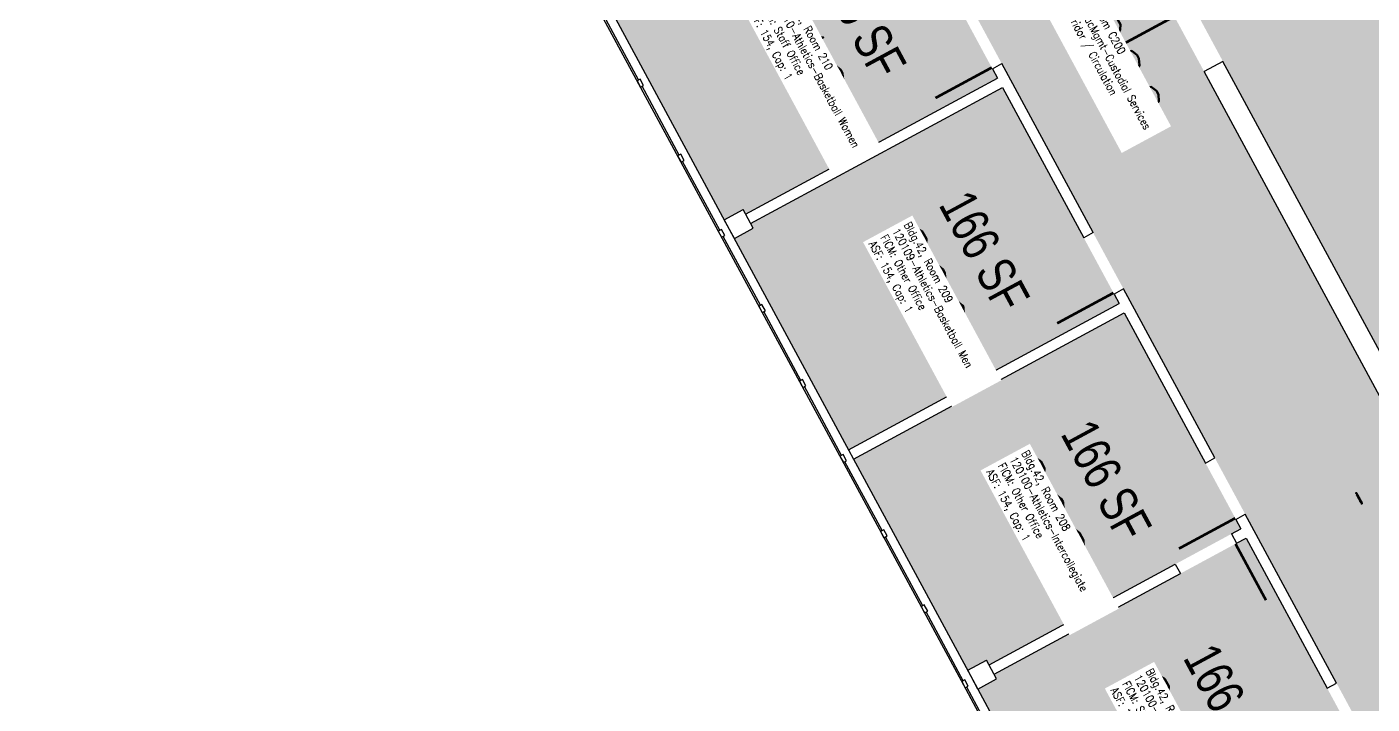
# Model space of a CAD drawing. Header units: inches. Extents: x 69219380 to 69221128, y 27664709 to 27667706.
# Drawn here: x 69219689 to 69220446, y 27665774 to 27666155 of the extents above; entities that cross this region are included whole.
import ezdxf
from ezdxf.enums import TextEntityAlignment as Align

# ---------------------------------------------------------------- set-up
doc = ezdxf.new("R2010")
doc.units = ezdxf.units.IN
doc.header["$LTSCALE"] = 240
doc.header["$MEASUREMENT"] = 0
for name, color, linetype in [('A-DOOR', 2, 'CONTINUOUS'), ('A-GLAZ', 1, 'CONTINUOUS'), ('A-GLAZ-SILL', 2, 'CONTINUOUS'), ('A-IDEN-RNUM', 7, 'CONTINUOUS'), ('A-IDEN-SNUM', 4, 'CONTINUOUS'), ('A-IDEN-VNUM', 4, 'CONTINUOUS'), ('A-WALL', 5, 'CONTINUOUS'), ('AREA-TEXT', 3, 'CONTINUOUS'), ('Rooms-Category-Color', 7, 'CONTINUOUS'), ('Rooms-College-Color', 7, 'CONTINUOUS'), ('Rooms-Department-Color', 7, 'CONTINUOUS'), ('Rooms-Division-Color', 7, 'CONTINUOUS'), ('Rooms-Information', 7, 'CONTINUOUS')]:
    doc.layers.add(name, color=color, linetype=linetype)
doc.styles.add('AREA', font='arial.ttf', dxfattribs={"width": 0.75, "height": 21})
doc.styles.add('ROOMSNUMBER', font='txt.shx', dxfattribs={"height": 0.03})
doc.styles.add('ROOMVNUMBER', font='simplex.shx', dxfattribs={"width": 0.85})

msp = doc.modelspace()

# ---------------------------------------------------------------- hatches: boundary and pattern name
at = {"layer": 'Rooms-Category-Color', "true_color": 0xadadad}
msp.add_hatch(color=253, dxfattribs=at).paths.add_polyline_path([(69219829.78, 27667094.92), (69219821.22, 27667110.75), (69219831.78, 27667116.46), (69219832.73, 27667114.7), (69220114.26, 27667266.83), (69220186.4, 27667305.81), (69220177.37, 27667322.53), (69220139.81, 27667392.03), (69220041.21, 27667338.75), (69219689.37, 27667148.62), (69220533.68, 27665586.15), (69220535.44, 27665587.11), (69220549.71, 27665560.71), (69220634.16, 27665606.35), (69220302.33, 27666220.43), (69220239.58, 27666336.56), (69220216.76, 27666378.79), (69220199.65, 27666410.46), (69220163.51, 27666477.32)])
at = {"layer": 'Rooms-Category-Color', "true_color": 0xffe090}
msp.add_hatch(color=41, dxfattribs=at).paths.add_polyline_path([(69220540.58, 27665804.7), (69220793.78, 27665941.52), (69220827.29, 27665959.62), (69220728.49, 27666142.68), (69220673.35, 27666244.73), (69220673.38, 27666244.75), (69220628.69, 27666327.45), (69220587.34, 27666305.11), (69220341.89, 27666172.47)])
at = {"layer": 'Rooms-Category-Color', "true_color": 0xfa9ba3}
for points in [[(69220169.48, 27666247.53), (69220017.28, 27666165.28), (69220081.46, 27666046.51), (69220092.01, 27666052.22), (69220093.44, 27666049.58), (69220235.08, 27666126.12)], [(69220237.93, 27666120.84), (69220096.29, 27666044.3), (69220097.72, 27666041.66), (69220087.16, 27666035.96), (69220151.34, 27665917.19), (69220303.54, 27665999.43)], [(69220154.19, 27665911.91), (69220218.37, 27665793.14), (69220228.93, 27665798.85), (69220230.36, 27665796.21), (69220372, 27665872.75), (69220306.39, 27665994.15)], [(69220233.21, 27665790.93), (69220234.63, 27665788.29), (69220224.08, 27665782.58), (69220288.26, 27665663.81), (69220440.46, 27665746.06), (69220374.85, 27665867.47)]]:
    msp.add_hatch(color=241, dxfattribs=at).paths.add_polyline_path(points)
at = {"layer": 'Rooms-College-Color', "true_color": 0xadadad}
msp.add_hatch(color=253, dxfattribs=at).paths.add_polyline_path([(69219829.78, 27667094.92), (69219821.22, 27667110.75), (69219831.78, 27667116.46), (69219832.73, 27667114.7), (69220114.26, 27667266.83), (69220186.4, 27667305.81), (69220177.37, 27667322.53), (69220139.81, 27667392.03), (69220041.21, 27667338.75), (69219689.37, 27667148.62), (69220533.68, 27665586.15), (69220535.44, 27665587.11), (69220549.71, 27665560.71), (69220634.16, 27665606.35), (69220302.33, 27666220.43), (69220239.58, 27666336.56), (69220216.76, 27666378.79), (69220199.65, 27666410.46), (69220163.51, 27666477.32)])
at = {"layer": 'Rooms-College-Color', "true_color": 0xffff64}
for points in [[(69220540.58, 27665804.7), (69220793.78, 27665941.52), (69220827.29, 27665959.62), (69220728.49, 27666142.68), (69220673.35, 27666244.73), (69220673.38, 27666244.75), (69220628.69, 27666327.45), (69220587.34, 27666305.11), (69220341.89, 27666172.47)], [(69220169.48, 27666247.53), (69220017.28, 27666165.28), (69220081.46, 27666046.51), (69220092.01, 27666052.22), (69220093.44, 27666049.58), (69220235.08, 27666126.12)], [(69220237.93, 27666120.84), (69220096.29, 27666044.3), (69220097.72, 27666041.66), (69220087.16, 27666035.96), (69220151.34, 27665917.19), (69220303.54, 27665999.43)], [(69220154.19, 27665911.91), (69220218.37, 27665793.14), (69220228.93, 27665798.85), (69220230.36, 27665796.21), (69220372, 27665872.75), (69220306.39, 27665994.15)], [(69220233.21, 27665790.93), (69220234.63, 27665788.29), (69220224.08, 27665782.58), (69220288.26, 27665663.81), (69220440.46, 27665746.06), (69220374.85, 27665867.47)]]:
    msp.add_hatch(color=51, dxfattribs=at).paths.add_polyline_path(points)
at = {"layer": 'Rooms-Department-Color', "true_color": 0xacacac}
msp.add_hatch(color=253, dxfattribs=at).paths.add_polyline_path([(69219829.78, 27667094.92), (69219821.22, 27667110.75), (69219831.78, 27667116.46), (69219832.73, 27667114.7), (69220114.26, 27667266.83), (69220186.4, 27667305.81), (69220177.37, 27667322.53), (69220139.81, 27667392.03), (69220041.21, 27667338.75), (69219689.37, 27667148.62), (69220533.68, 27665586.15), (69220535.44, 27665587.11), (69220549.71, 27665560.71), (69220634.16, 27665606.35), (69220302.33, 27666220.43), (69220239.58, 27666336.56), (69220216.76, 27666378.79), (69220199.65, 27666410.46), (69220163.51, 27666477.32)])
at = {"layer": 'Rooms-Department-Color', "true_color": 0x604aed}
for points in [[(69220540.58, 27665804.7), (69220793.78, 27665941.52), (69220827.29, 27665959.62), (69220728.49, 27666142.68), (69220673.35, 27666244.73), (69220673.38, 27666244.75), (69220628.69, 27666327.45), (69220587.34, 27666305.11), (69220341.89, 27666172.47)], [(69220169.48, 27666247.53), (69220017.28, 27666165.28), (69220081.46, 27666046.51), (69220092.01, 27666052.22), (69220093.44, 27666049.58), (69220235.08, 27666126.12)], [(69220237.93, 27666120.84), (69220096.29, 27666044.3), (69220097.72, 27666041.66), (69220087.16, 27666035.96), (69220151.34, 27665917.19), (69220303.54, 27665999.43)], [(69220154.19, 27665911.91), (69220218.37, 27665793.14), (69220228.93, 27665798.85), (69220230.36, 27665796.21), (69220372, 27665872.75), (69220306.39, 27665994.15)], [(69220233.21, 27665790.93), (69220234.63, 27665788.29), (69220224.08, 27665782.58), (69220288.26, 27665663.81), (69220440.46, 27665746.06), (69220374.85, 27665867.47)]]:
    msp.add_hatch(color=173, dxfattribs=at).paths.add_polyline_path(points)
at = {"layer": 'Rooms-Division-Color', "true_color": 0xadadad}
msp.add_hatch(color=253, dxfattribs=at).paths.add_polyline_path([(69219829.78, 27667094.92), (69219821.22, 27667110.75), (69219831.78, 27667116.46), (69219832.73, 27667114.7), (69220114.26, 27667266.83), (69220186.4, 27667305.81), (69220177.37, 27667322.53), (69220139.81, 27667392.03), (69220041.21, 27667338.75), (69219689.37, 27667148.62), (69220533.68, 27665586.15), (69220535.44, 27665587.11), (69220549.71, 27665560.71), (69220634.16, 27665606.35), (69220302.33, 27666220.43), (69220239.58, 27666336.56), (69220216.76, 27666378.79), (69220199.65, 27666410.46), (69220163.51, 27666477.32)])
at = {"layer": 'Rooms-Division-Color', "true_color": 0x604aed}
for points in [[(69220540.58, 27665804.7), (69220793.78, 27665941.52), (69220827.29, 27665959.62), (69220728.49, 27666142.68), (69220673.35, 27666244.73), (69220673.38, 27666244.75), (69220628.69, 27666327.45), (69220587.34, 27666305.11), (69220341.89, 27666172.47)], [(69220169.48, 27666247.53), (69220017.28, 27666165.28), (69220081.46, 27666046.51), (69220092.01, 27666052.22), (69220093.44, 27666049.58), (69220235.08, 27666126.12)], [(69220237.93, 27666120.84), (69220096.29, 27666044.3), (69220097.72, 27666041.66), (69220087.16, 27666035.96), (69220151.34, 27665917.19), (69220303.54, 27665999.43)], [(69220154.19, 27665911.91), (69220218.37, 27665793.14), (69220228.93, 27665798.85), (69220230.36, 27665796.21), (69220372, 27665872.75), (69220306.39, 27665994.15)], [(69220233.21, 27665790.93), (69220234.63, 27665788.29), (69220224.08, 27665782.58), (69220288.26, 27665663.81), (69220440.46, 27665746.06), (69220374.85, 27665867.47)]]:
    msp.add_hatch(color=173, dxfattribs=at).paths.add_polyline_path(points)

# ---------------------------------------------------------------- linework, layer by layer
at = {"layer": 'A-DOOR'}
for points in [[(69220231.87, 27666132.06, 1.5, 1.5, 0), (69220200.2, 27666114.94, 0, 0, 0), (69220200.56, 27666114.28, 0, 0, -0.414214), (69220215.11, 27666163.07, 0, 0, -0.414214)], [(69220334.54, 27666160.82, 1.5, 1.5, 0), (69220302.87, 27666143.71, 0, 0, 0), (69220302.51, 27666144.37, 0, 0, 0.414214), (69220351.3, 27666129.81, 0, 0, 0.414214)], [(69220300.33, 27666005.37, 1.5, 1.5, 0), (69220268.66, 27665988.26, 0, 0, 0), (69220269.02, 27665987.6, 0, 0, -0.414214), (69220283.57, 27666036.38, 0, 0, -0.414214)], [(69220368.79, 27665878.68, 1.5, 1.5, 0), (69220337.12, 27665861.57, 0, 0, 0), (69220337.47, 27665860.91, 0, 0, -0.414214), (69220352.03, 27665909.7, 0, 0, -0.414214)], [(69220368.91, 27665864.26, 1.5, 1.5, 0), (69220386.03, 27665832.59, 0, 0, 0), (69220386.69, 27665832.94, 0, 0, -0.414214), (69220337.9, 27665847.5, 0, 0, -0.414214)], [(69220437.25, 27665752, 1.5, 1.5, 0), (69220405.58, 27665734.88, 0, 0, 0), (69220405.93, 27665734.22, 0, 0, -0.414214), (69220420.49, 27665783.01, 0, 0, -0.414214)]]:
    msp.add_lwpolyline(points, format="xyseb", dxfattribs=at)
at = {"layer": 'A-GLAZ'}
for p, q in [((69220033.32, 27666125.08), (69220012.4, 27666163.79)), ((69220056.14, 27666082.85), (69220035.22, 27666121.56)), ((69220078.96, 27666040.62), (69220058.04, 27666079.33)), ((69220101.78, 27665998.39), (69220080.86, 27666037.1)), ((69220124.6, 27665956.16), (69220103.68, 27665994.87)), ((69220147.42, 27665913.93), (69220126.5, 27665952.64)), ((69220170.24, 27665871.7), (69220149.32, 27665910.41)), ((69220193.06, 27665829.47), (69220172.14, 27665868.18)), ((69220215.87, 27665787.24), (69220194.96, 27665825.95)), ((69220238.69, 27665745.02), (69220217.78, 27665783.73))]:
    msp.add_line(p, q, dxfattribs=at)
at = {"layer": 'A-GLAZ-SILL'}
for p, q in [((69219942.11, 27666291.76), (69220078.08, 27666040.14)), ((69219947.39, 27666294.61), (69220084.31, 27666041.23)), ((69220084.31, 27666041.23), (69220221.22, 27665787.86)), ((69220079.03, 27666038.38), (69220215.95, 27665785.01)), ((69220215.95, 27665785.01), (69220351.44, 27665534.28)), ((69220221.22, 27665787.86), (69220357.66, 27665535.37))]:
    msp.add_line(p, q, dxfattribs=at)
at = {"layer": 'A-WALL'}
for p, q in [((69220232.23, 27666131.4), (69220237.51, 27666134.25)), ((69220232.23, 27666131.4), (69220235.08, 27666126.12)), ((69220288.85, 27666039.23), (69220237.51, 27666134.25)), ((69220361.86, 27666135.52), (69220351.3, 27666129.81)), ((69220677.05, 27665552.23), (69220361.86, 27666135.52)), ((69220034.2, 27666125.55), (69220032.44, 27666124.6)), ((69220032.44, 27666124.6), (69220034.34, 27666121.08)), ((69220036.1, 27666122.03), (69220034.2, 27666125.55)), ((69220093.44, 27666049.58), (69220235.08, 27666126.12)), ((69220666.49, 27665546.53), (69220351.3, 27666129.81)), ((69220034.34, 27666121.08), (69220036.1, 27666122.03)), ((69220096.29, 27666044.3), (69220237.93, 27666120.84)), ((69220237.93, 27666120.84), (69220283.57, 27666036.38)), ((69220057.02, 27666083.32), (69220055.26, 27666082.37)), ((69220055.26, 27666082.37), (69220057.16, 27666078.85)), ((69220058.92, 27666079.8), (69220057.02, 27666083.32)), ((69220057.16, 27666078.85), (69220058.92, 27666079.8)), ((69220081.46, 27666046.51), (69220092.01, 27666052.22)), ((69220097.72, 27666041.66), (69220092.01, 27666052.22)), ((69220079.84, 27666041.09), (69220078.08, 27666040.14)), ((69220081.74, 27666037.57), (69220079.84, 27666041.09)), ((69220087.16, 27666035.96), (69220081.46, 27666046.51)), ((69220087.16, 27666035.96), (69220097.72, 27666041.66)), ((69220078.08, 27666040.14), (69220079.98, 27666036.62)), ((69220079.98, 27666036.62), (69220081.74, 27666037.57)), ((69220288.85, 27666039.23), (69220283.57, 27666036.38)), ((69220305.97, 27666007.56), (69220300.69, 27666004.71)), ((69220300.69, 27666004.71), (69220303.54, 27665999.43)), ((69220357.31, 27665912.55), (69220305.97, 27666007.56)), ((69220102.66, 27665998.86), (69220100.9, 27665997.91)), ((69220100.9, 27665997.91), (69220102.8, 27665994.39)), ((69220104.56, 27665995.34), (69220102.66, 27665998.86)), ((69220102.8, 27665994.39), (69220104.56, 27665995.34)), ((69220151.34, 27665917.19), (69220303.54, 27665999.43)), ((69220154.19, 27665911.91), (69220306.39, 27665994.15)), ((69220306.39, 27665994.15), (69220352.03, 27665909.7)), ((69220125.48, 27665956.64), (69220123.72, 27665955.68)), ((69220123.72, 27665955.68), (69220125.62, 27665952.17)), ((69220127.38, 27665953.12), (69220125.48, 27665956.64)), ((69220125.62, 27665952.17), (69220127.38, 27665953.12)), ((69220148.3, 27665914.41), (69220146.54, 27665913.46)), ((69220146.54, 27665913.46), (69220148.44, 27665909.94)), ((69220150.2, 27665910.89), (69220148.3, 27665914.41)), ((69220151.34, 27665917.19), (69220154.19, 27665911.91)), ((69220352.03, 27665909.7), (69220357.31, 27665912.55)), ((69220148.44, 27665909.94), (69220150.2, 27665910.89)), ((69220369.15, 27665878.02), (69220374.42, 27665880.88)), ((69220369.15, 27665878.02), (69220372, 27665872.75)), ((69220425.77, 27665785.86), (69220374.42, 27665880.88)), ((69220171.12, 27665872.18), (69220169.36, 27665871.23)), ((69220169.36, 27665871.23), (69220171.26, 27665867.71)), ((69220173.02, 27665868.66), (69220171.12, 27665872.18)), ((69220171.26, 27665867.71), (69220173.02, 27665868.66)), ((69220366.72, 27665869.89), (69220372, 27665872.75)), ((69220366.72, 27665869.89), (69220369.57, 27665864.61)), ((69220369.57, 27665864.61), (69220374.85, 27665867.47)), ((69220374.85, 27665867.47), (69220420.49, 27665783.01)), ((69220230.36, 27665796.21), (69220335.05, 27665852.78)), ((69220335.05, 27665852.78), (69220337.9, 27665847.5)), ((69220233.21, 27665790.93), (69220337.9, 27665847.5)), ((69220193.93, 27665829.95), (69220192.18, 27665829)), ((69220192.18, 27665829), (69220194.08, 27665825.48)), ((69220195.84, 27665826.43), (69220193.93, 27665829.95)), ((69220194.08, 27665825.48), (69220195.84, 27665826.43)), ((69220218.37, 27665793.14), (69220228.93, 27665798.85)), ((69220234.63, 27665788.29), (69220228.93, 27665798.85)), ((69220224.08, 27665782.58), (69220218.37, 27665793.14)), ((69220216.75, 27665787.72), (69220214.99, 27665786.77)), ((69220214.99, 27665786.77), (69220216.9, 27665783.25)), ((69220218.66, 27665784.2), (69220216.75, 27665787.72)), ((69220216.9, 27665783.25), (69220218.66, 27665784.2)), ((69220224.08, 27665782.58), (69220234.63, 27665788.29)), ((69220420.49, 27665783.01), (69220425.77, 27665785.86))]:
    msp.add_line(p, q, dxfattribs=at)

# ---------------------------------------------------------------- texts
at = {"layer": 'A-IDEN-RNUM', "style": 'ROOMSNUMBER', "width": 0.85}
for s, p in [('0210-00', (69220138.43, 27666126.18)), ('0209-00', (69220205.89, 27665988.72)), ('C200-00', (69220438.37, 27665889.88)), ('0208-00', (69220267.64, 27665861.82))]:
    msp.add_text(s, height=0.96, rotation=298.39, dxfattribs=at).set_placement(p, align=Align.MIDDLE)
at = {"layer": 'A-IDEN-SNUM', "style": 'ROOMSNUMBER', "width": 0.85}
for s, p in [('0420021000', (69220138.43, 27666126.18)), ('0420020900', (69220205.89, 27665988.72)), ('0420C20000', (69220438.37, 27665889.88)), ('0420020800', (69220267.64, 27665861.82))]:
    msp.add_text(s, height=0.96, rotation=298.39, dxfattribs=at).set_placement(p, align=Align.MIDDLE)
at = {"layer": 'A-IDEN-VNUM', "style": 'ROOMVNUMBER', "width": 0.85}
for s, p in [('C200', (69220294.52, 27666141.19)), ('210', (69220122.71, 27666142.56)), ('209', (69220191.16, 27666010.04)), ('208', (69220257.53, 27665881.11)), ('207', (69220327.4, 27665758.48))]:
    msp.add_text(s, height=31.5, rotation=298.39, dxfattribs=at).set_placement(p, align=Align.MIDDLE)
at = {"layer": 'AREA-TEXT', "style": 'AREA', "width": 0.75}
for p in [(69220158.4, 27666160.04), (69220227.81, 27666028.73), (69220296.36, 27665899.87), (69220365.2, 27665773.92)]:
    msp.add_text('166 SF', height=21, rotation=298.39, dxfattribs=at).set_placement(p, align=Align.MIDDLE_CENTER)

# ---------------------------------------------------------------- next in the draw order: texts
at = {"layer": 'Rooms-Information', "char_height": 4.5, "width": 100.8, "attachment_point": 7, "rotation": 298.39, "style": 'ROOMVNUMBER', "bg_fill": 3, "box_fill_scale": 1.5, "bg_fill_color": 256, "bg_fill_true_color": 13158600, "bg_fill_transparency": 0}
for s, insert in [('Bldg.42, Room C200^M^J128300-FacMgmt-Custodial Services^M^JFICM: Corridor / Circulation^M^JASF: ', (69220257.93, 27666175.77)), ('Bldg.42, Room 210^M^J120110-Athletics-Basketball Women^M^JFICM: Staff Office^M^JASF: 154, Cap: 1', (69220093.69, 27666163.11)), ('Bldg.42, Room 209^M^J120109-Athletics-Basketball Men^M^JFICM: Other Office^M^JASF: 154, Cap: 1', (69220161.24, 27666032.27)), ('Bldg.42, Room 208^M^J120100-Athletics-Intercollegiate^M^JFICM: Other Office^M^JASF: 154, Cap: 1', (69220227.3, 27665903.9)), ('Bldg.42, Room 207^M^J120100-Athletics-Intercollegiate^M^JFICM: Staff Office^M^JASF: 154, Cap: 1', (69220297.18, 27665781.27))]:
    msp.add_mtext(s, dxfattribs=dict(at, insert=insert))

doc.saveas('drawing.dxf')
